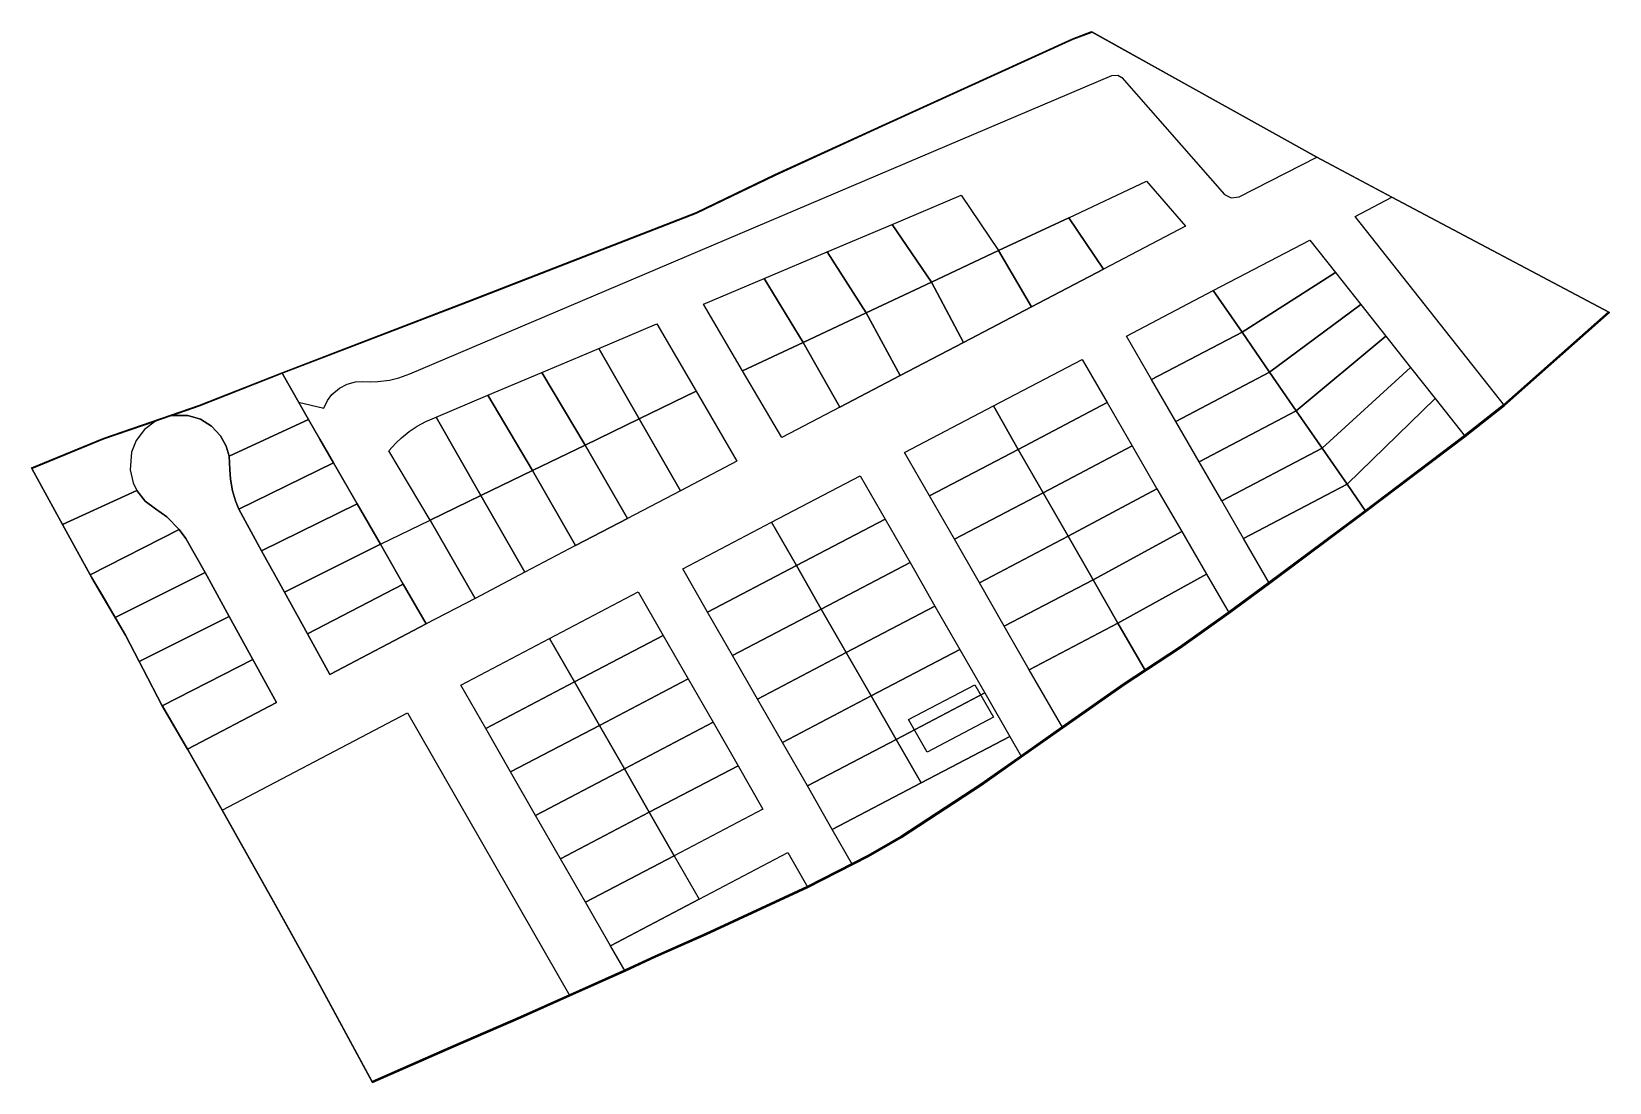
# Model space of a CAD drawing. Header units: millimetres. Extents: x 590482 to 595025, y 1306811 to 1308158.
# Drawn here: x 591814.2 to 591933.7, y 1307957.2 to 1308036.7 of the extents above; entities that cross this region are included whole.
import ezdxf

# ---------------------------------------------------------------- set-up
doc = ezdxf.new("R2010")
doc.units = ezdxf.units.MM
doc.layers.add('CIRCULO', color=1, linetype='Continuous')
doc.layers.add('POLIGONO PLANO', color=1, linetype='Continuous')

msp = doc.modelspace()

# ---------------------------------------------------------------- linework, layer by layer
at = {"layer": 'CIRCULO'}
for points in [[(591904.878, 1307992.697), (591907.951, 1307994.957), (591915.246, 1308000.4), (591922.755, 1308006.071), (591925.739, 1308008.411), (591933.69, 1308015.466), (591917.202, 1308024.192), (591911.532, 1308027.215), (591894.519, 1308036.691), (591893.073, 1308036.152), (591878.932, 1308029.708), (591870.515, 1308025.866), (591864.546, 1308022.979), (591847.521, 1308016.361), (591833.153, 1308010.856), (591826.902, 1308008.395), (591819.661, 1308005.893), (591814.186, 1308003.649), (591816.509, 1307999.405), (591818.739, 1307995.382), (591821.29, 1307991.044), (591822.327, 1307989.043), (591822.624, 1307988.457), (591824.067, 1307985.686), (591825.984, 1307982.41), (591828.604, 1307977.789), (591832.522, 1307970.817), (591835.701, 1307965.093), (591840.01, 1307957.179), (591846.148, 1307959.862), (591851.224, 1307962.065), (591854.958, 1307963.722), (591859.126, 1307965.596), (591861.467, 1307966.678), (591865.288, 1307968.376), (591872.973, 1307971.94), (591877.576, 1307974.275), (591880.06, 1307975.725), (591886.125, 1307979.679), (591889.162, 1307981.818), (591892.278, 1307984.008), (591897.003, 1307987.312), (591901.196, 1307990.077), (591904.878, 1307992.697)], [(591911.007, 1308020.947), (591912.942, 1308018.496), (591905.862, 1308013.965), (591903.684, 1308017.112), (591911.007, 1308020.947)]]:
    msp.add_lwpolyline(points, dxfattribs=at)
for points in [[(591895.991, 1308033.41), (591896.45, 1308033.42), (591896.761, 1308033.241), (591904.53, 1308024.397), (591905.028, 1308024.129), (591905.636, 1308024.215), (591911.532, 1308027.215), (591894.519, 1308036.691), (591893.073, 1308036.152), (591878.932, 1308029.708), (591870.515, 1308025.866), (591864.546, 1308022.979), (591847.521, 1308016.361), (591833.153, 1308010.856), (591834.406, 1308008.679), (591836.307, 1308008.219), (591836.591, 1308008.809), (591836.931, 1308009.255), (591837.5, 1308009.739), (591838.083, 1308010.038), (591838.716, 1308010.204), (591839.276, 1308010.235), (591839.812, 1308010.214), (591840.402, 1308010.231), (591841.28, 1308010.344), (591841.998, 1308010.515), (591842.832, 1308010.811), (591859.598, 1308017.939)], [(591901.582, 1308022.004), (591895.367, 1308018.748), (591892.744, 1308022.635), (591898.621, 1308025.391)], [(591879.362, 1308022.129), (591884.586, 1308024.336), (591887.424, 1308020.14), (591882.339, 1308017.756)], [(591914.425, 1308022.737), (591917.202, 1308024.192), (591933.69, 1308015.466), (591925.739, 1308008.411)], [(591889.909, 1308015.89), (591887.424, 1308020.14), (591892.744, 1308022.635), (591895.367, 1308018.748)], [(591895.367, 1308018.748), (591892.744, 1308022.635), (591887.424, 1308020.14), (591889.909, 1308015.89)], [(591874.427, 1308020.044), (591879.362, 1308022.129), (591882.339, 1308017.756), (591877.383, 1308015.432)], [(591884.767, 1308013.197), (591882.339, 1308017.756), (591887.424, 1308020.14), (591889.909, 1308015.89)], [(591887.424, 1308020.14), (591882.339, 1308017.756), (591884.767, 1308013.197), (591889.909, 1308015.89)], [(591869.667, 1308018.033), (591874.427, 1308020.044), (591877.383, 1308015.432), (591872.62, 1308013.198)], [(591865.065, 1308016.088), (591869.667, 1308018.033), (591872.62, 1308013.198), (591868.03, 1308011.046)], [(591879.969, 1308010.684), (591877.383, 1308015.432), (591882.339, 1308017.756), (591884.767, 1308013.197)], [(591884.767, 1308013.197), (591882.339, 1308017.756), (591877.383, 1308015.432), (591879.969, 1308010.684)], [(591914.86, 1308016.069), (591907.956, 1308010.938), (591905.862, 1308013.965), (591912.942, 1308018.496)], [(591897.113, 1308013.67), (591903.684, 1308017.112), (591905.862, 1308013.965), (591899.018, 1308010.38)], [(591875.39, 1308008.286), (591872.62, 1308013.198), (591877.383, 1308015.432), (591879.969, 1308010.684)], [(591877.383, 1308015.432), (591872.62, 1308013.198), (591875.39, 1308008.286), (591879.969, 1308010.684)], [(591916.756, 1308013.667), (591909.975, 1308008.018), (591907.956, 1308010.938), (591914.86, 1308016.069)], [(591857.14, 1308012.74), (591861.541, 1308014.599), (591864.511, 1308009.494), (591860.207, 1308007.41)], [(591871.004, 1308005.989), (591868.03, 1308011.046), (591872.62, 1308013.198), (591875.39, 1308008.286)], [(591907.956, 1308010.938), (591900.851, 1308007.217), (591899.018, 1308010.38), (591905.862, 1308013.965)], [(591918.632, 1308011.293), (591911.928, 1308005.196), (591909.975, 1308008.018), (591916.756, 1308013.667)], [(591852.831, 1308010.919), (591857.14, 1308012.74), (591860.207, 1308007.41), (591856.117, 1308005.429)], [(591893.751, 1308011.909), (591895.648, 1308008.634), (591888.915, 1308005.099), (591887.027, 1308008.388)], [(591828.921, 1308005.35), (591828.491, 1308006.132), (591827.809, 1308006.859), (591826.961, 1308007.384), (591826.006, 1308007.669), (591824.8, 1308007.669), (591826.902, 1308008.395), (591833.153, 1308010.856), (591835.16, 1308007.367), (591829.14, 1308004.593)], [(591848.735, 1308009.189), (591852.831, 1308010.919), (591856.117, 1308005.429), (591852.116, 1308003.491)], [(591909.975, 1308008.018), (591902.618, 1308004.165), (591900.851, 1308007.217), (591907.956, 1308010.938)], [(591920.484, 1308008.947), (591913.82, 1308002.461), (591911.928, 1308005.196), (591918.632, 1308011.293)], [(591867.59, 1308004.201), (591863.335, 1308001.972), (591860.207, 1308007.41), (591864.511, 1308009.494)], [(591844.827, 1308007.538), (591848.735, 1308009.189), (591852.116, 1308003.491), (591848.199, 1308001.595)], [(591880.304, 1308004.867), (591887.027, 1308008.388), (591888.915, 1308005.099), (591882.192, 1308001.578)], [(591897.537, 1308005.371), (591890.803, 1308001.81), (591888.915, 1308005.099), (591895.648, 1308008.634)], [(591922.755, 1308006.071), (591915.246, 1308000.4), (591913.82, 1308002.461), (591920.484, 1308008.947)], [(591829.633, 1308001.192), (591829.633, 1308001.192), (591829.404, 1308001.966), (591829.25, 1308002.832), (591829.199, 1308003.565), (591829.14, 1308004.593), (591835.16, 1308007.367), (591836.021, 1308005.87), (591837.05, 1308004.082), (591829.88, 1308000.579)], [(591841.249, 1308004.999), (591841.774, 1308005.569), (591842.198, 1308005.98), (591842.771, 1308006.445), (591843.386, 1308006.852), (591844.038, 1308007.198), (591844.827, 1308007.538), (591848.199, 1308001.595), (591844.361, 1307999.736)], [(591859.316, 1307999.867), (591856.117, 1308005.429), (591860.207, 1308007.41), (591863.335, 1308001.972)], [(591911.928, 1308005.196), (591904.327, 1308001.215), (591902.618, 1308004.165), (591909.975, 1308008.018)], [(591855.385, 1307997.809), (591852.116, 1308003.491), (591856.117, 1308005.429), (591859.316, 1307999.867)], [(591856.117, 1308005.429), (591852.116, 1308003.491), (591855.385, 1307997.809), (591859.316, 1307999.867)], [(591890.803, 1308001.81), (591884.08, 1307998.289), (591882.192, 1308001.578), (591888.915, 1308005.099)], [(591899.42, 1308002.121), (591892.69, 1307998.521), (591890.803, 1308001.81), (591897.537, 1308005.371)], [(591913.82, 1308002.461), (591905.982, 1307998.356), (591904.327, 1308001.215), (591911.928, 1308005.196)], [(591829.88, 1308000.579), (591837.05, 1308004.082), (591838.831, 1308000.985), (591831.601, 1307997.417)], [(591851.537, 1307995.793), (591848.199, 1308001.595), (591852.116, 1308003.491), (591855.385, 1307997.809)], [(591876.942, 1308003.106), (591878.83, 1307999.817), (591872.107, 1307996.296), (591870.219, 1307999.585)], [(591915.246, 1308000.4), (591907.951, 1307994.957), (591905.982, 1307998.356), (591913.82, 1308002.461)], [(591822.786, 1308001.185), (591823.572, 1308000.602), (591824.413, 1307999.985), (591825.357, 1307999.033), (591818.612, 1307995.61), (591816.509, 1307999.405), (591822.142, 1308001.996)], [(591847.765, 1307993.818), (591844.361, 1307999.736), (591848.199, 1308001.595), (591851.537, 1307995.793)], [(591892.69, 1307998.521), (591885.968, 1307995), (591884.08, 1307998.289), (591890.803, 1308001.81)], [(591901.294, 1307998.884), (591894.578, 1307995.232), (591892.69, 1307998.521), (591899.42, 1308002.121)], [(591831.601, 1307997.417), (591838.831, 1308000.985), (591840.598, 1307997.914), (591833.328, 1307994.289)], [(591880.718, 1307996.528), (591873.995, 1307993.007), (591872.107, 1307996.296), (591878.83, 1307999.817)], [(591825.865, 1307998.346), (591827.313, 1307995.767), (591820.512, 1307992.375), (591818.739, 1307995.382), (591818.612, 1307995.61), (591825.357, 1307999.033)], [(591844.069, 1307991.882), (591842.326, 1307994.901), (591840.598, 1307997.914), (591844.361, 1307999.736), (591847.765, 1307993.818)], [(591863.495, 1307996.063), (591870.219, 1307999.585), (591872.107, 1307996.296), (591865.383, 1307992.775)], [(591903.162, 1307995.66), (591896.466, 1307991.942), (591894.578, 1307995.232), (591901.294, 1307998.884)], [(591833.328, 1307994.289), (591840.598, 1307997.914), (591842.326, 1307994.901), (591835.065, 1307991.145)], [(591894.578, 1307995.232), (591887.856, 1307991.711), (591885.968, 1307995), (591892.69, 1307998.521)], [(591873.995, 1307993.007), (591867.272, 1307989.486), (591865.383, 1307992.775), (591872.107, 1307996.296)], [(591882.606, 1307993.239), (591875.883, 1307989.718), (591873.995, 1307993.007), (591880.718, 1307996.528)], [(591829.146, 1307992.448), (591822.327, 1307989.043), (591821.29, 1307991.044), (591820.512, 1307992.375), (591827.313, 1307995.767)], [(591896.466, 1307991.942), (591889.744, 1307988.421), (591887.856, 1307991.711), (591894.578, 1307995.232)], [(591904.878, 1307992.697), (591901.196, 1307990.077), (591898.541, 1307988.327), (591896.466, 1307991.942), (591903.162, 1307995.66)], [(591836.769, 1307988.059), (591835.065, 1307991.145), (591842.326, 1307994.901), (591844.069, 1307991.882)], [(591860.133, 1307994.302), (591862.022, 1307991.014), (591855.298, 1307987.492), (591853.41, 1307990.781)], [(591875.883, 1307989.718), (591869.16, 1307986.197), (591867.272, 1307989.486), (591873.995, 1307993.007)], [(591884.494, 1307989.95), (591877.771, 1307986.429), (591875.883, 1307989.718), (591882.606, 1307993.239)], [(591830.945, 1307989.192), (591824.067, 1307985.686), (591822.624, 1307988.457), (591822.327, 1307989.043), (591829.146, 1307992.448)], [(591898.541, 1307988.327), (591897.003, 1307987.312), (591892.278, 1307984.008), (591889.744, 1307988.421), (591896.466, 1307991.942)], [(591846.687, 1307987.26), (591853.41, 1307990.781), (591855.298, 1307987.492), (591848.575, 1307983.971)], [(591863.91, 1307987.725), (591857.186, 1307984.204), (591855.298, 1307987.492), (591862.022, 1307991.014)], [(591832.737, 1307985.947), (591825.984, 1307982.41), (591824.067, 1307985.686), (591830.945, 1307989.192)], [(591877.771, 1307986.43), (591871.048, 1307982.909), (591869.16, 1307986.197), (591875.883, 1307989.718)], [(591886.382, 1307986.661), (591879.659, 1307983.141), (591877.771, 1307986.429), (591884.494, 1307989.95)], [(591857.186, 1307984.204), (591850.463, 1307980.683), (591848.575, 1307983.971), (591855.298, 1307987.492)], [(591865.798, 1307984.437), (591859.075, 1307980.915), (591857.186, 1307984.204), (591863.91, 1307987.725)], [(591888.27, 1307983.372), (591881.548, 1307979.851), (591879.659, 1307983.141), (591886.382, 1307986.661)], [(591887.048, 1307984.814), (591882.009, 1307982.175), (591880.593, 1307984.64), (591885.633, 1307987.279)], [(591879.659, 1307983.141), (591872.937, 1307979.62), (591871.048, 1307982.909), (591877.771, 1307986.43)], [(591840.01, 1307957.179), (591835.701, 1307965.093), (591832.522, 1307970.817), (591828.604, 1307977.789), (591842.652, 1307985.147), (591854.958, 1307963.722), (591851.224, 1307962.065), (591846.148, 1307959.862)], [(591867.686, 1307981.148), (591860.963, 1307977.627), (591859.075, 1307980.915), (591865.798, 1307984.437)], [(591859.075, 1307980.915), (591852.351, 1307977.395), (591850.463, 1307980.683), (591857.186, 1307984.204)], [(591881.548, 1307979.851), (591874.825, 1307976.331), (591872.937, 1307979.62), (591879.659, 1307983.141)], [(591889.162, 1307981.818), (591886.125, 1307979.679), (591880.06, 1307975.725), (591877.576, 1307974.275), (591876.36, 1307973.658), (591874.825, 1307976.331), (591881.548, 1307979.851), (591888.27, 1307983.372)], [(591860.963, 1307977.627), (591854.239, 1307974.106), (591852.351, 1307977.395), (591859.075, 1307980.915)], [(591869.575, 1307977.86), (591862.851, 1307974.338), (591860.963, 1307977.627), (591867.686, 1307981.148)], [(591862.851, 1307974.338), (591856.128, 1307970.818), (591854.239, 1307974.106), (591860.963, 1307977.627)], [(591864.739, 1307971.05), (591858.016, 1307967.529), (591856.128, 1307970.818), (591862.851, 1307974.338)], [(591872.973, 1307971.94), (591865.288, 1307968.376), (591861.467, 1307966.678), (591859.126, 1307965.596), (591858.016, 1307967.529), (591864.739, 1307971.05), (591871.463, 1307974.571), (591872.973, 1307971.94)]]:
    msp.add_lwpolyline(points, close=True, dxfattribs=at)
at = {"layer": 'CIRCULO', "elevation": -174.668}
msp.add_lwpolyline([(591814.186, 1308003.649), (591819.661, 1308005.893), (591823.552, 1308007.237), (591822.725, 1308006.606), (591822.091, 1308005.764), (591821.741, 1308004.896), (591821.633, 1308003.56), (591821.871, 1308002.555), (591822.142, 1308001.996), (591816.509, 1307999.405)], close=True, dxfattribs=at)
msp.add_lwpolyline([(591814.186, 1308003.649), (591819.661, 1308005.893), (591823.552, 1308007.237), (591822.725, 1308006.606), (591822.091, 1308005.764), (591821.741, 1308004.896), (591821.633, 1308003.56), (591821.871, 1308002.555), (591822.142, 1308001.996), (591816.509, 1307999.405)], close=True, dxfattribs=at)
at = {"layer": 'CIRCULO'}
for points in [[(591833.153, 1308010.856, 0), (591826.902, 1308008.395, 0), (591824.8, 1308007.669, 0), (591826.006, 1308007.669, 0), (591826.961, 1308007.384, 0), (591827.809, 1308006.859, 0), (591828.491, 1308006.132, 0), (591828.921, 1308005.35, 0), (591829.14, 1308004.593, 0), (591835.16, 1308007.367, 0), (591833.153, 1308010.856, 0)], [(591836.021, 1308005.87, 0), (591835.16, 1308007.367, 0), (591829.14, 1308004.593, 0), (591829.199, 1308003.565, 0), (591829.25, 1308002.832, 0), (591829.404, 1308001.966, 0), (591829.633, 1308001.192, 0), (591829.88, 1308000.579, 0), (591837.05, 1308004.082, 0), (591836.021, 1308005.87, 0)], [(591838.831, 1308000.985, 0), (591837.05, 1308004.082, 0), (591829.88, 1308000.579, 0), (591831.601, 1307997.417, 0), (591838.831, 1308000.985, 0)], [(591824.413, 1307999.985, 0), (591823.572, 1308000.602, 0), (591822.786, 1308001.185, 0), (591822.142, 1308001.996, 0), (591816.509, 1307999.405, 0), (591818.612, 1307995.61, 0), (591825.357, 1307999.033, 0), (591824.413, 1307999.985, 0)], [(591838.831, 1308000.985, 0), (591831.601, 1307997.417, 0), (591833.328, 1307994.289, 0), (591840.598, 1307997.914, 0), (591838.831, 1308000.985, 0)], [(591827.313, 1307995.767, 0), (591825.865, 1307998.346, 0), (591825.357, 1307999.033, 0), (591818.612, 1307995.61, 0), (591818.739, 1307995.382, 0), (591819.572, 1307993.986, 0), (591820.512, 1307992.375, 0), (591827.313, 1307995.767, 0)], [(591842.326, 1307994.901, 0), (591842.172, 1307995.169, 0), (591840.598, 1307997.914, 0), (591833.328, 1307994.289, 0), (591835.065, 1307991.145, 0), (591842.326, 1307994.901, 0)], [(591829.146, 1307992.448, 0), (591827.313, 1307995.767, 0), (591820.512, 1307992.375, 0), (591821.29, 1307991.044, 0), (591822.327, 1307989.043, 0), (591829.146, 1307992.448, 0)], [(591844.069, 1307991.882, 0), (591842.326, 1307994.901, 0), (591835.065, 1307991.145, 0), (591836.769, 1307988.059, 0), (591844.069, 1307991.882, 0)], [(591829.146, 1307992.448, 0), (591822.327, 1307989.043, 0), (591824.067, 1307985.686, 0), (591830.945, 1307989.192, 0), (591829.146, 1307992.448, 0)], [(591830.945, 1307989.192, 0), (591824.067, 1307985.686, 0), (591824.087, 1307985.647, 0), (591825.984, 1307982.41, 0), (591832.737, 1307985.947, 0), (591830.945, 1307989.192, 0)]]:
    msp.add_polyline3d(points, dxfattribs=at)
at = {"layer": 'POLIGONO PLANO'}
for points in [[(591933.613, 1308015.511), (591925.667, 1308008.46), (591922.684, 1308006.122), (591915.179, 1308000.453), (591907.888, 1307995.013), (591904.817, 1307992.755), (591901.137, 1307990.136), (591896.946, 1307987.373), (591892.223, 1307984.07), (591889.11, 1307981.882), (591886.074, 1307979.743), (591880.012, 1307975.792), (591877.53, 1307974.343), (591872.93, 1307972.009), (591865.249, 1307968.447), (591861.429, 1307966.75), (591859.09, 1307965.668), (591854.924, 1307963.796), (591851.193, 1307962.139), (591846.119, 1307959.938), (591839.985, 1307957.256), (591835.677, 1307965.166), (591832.501, 1307970.887), (591828.585, 1307977.855), (591825.966, 1307982.473), (591824.05, 1307985.748), (591822.608, 1307988.517), (591822.311, 1307989.103), (591821.274, 1307991.102), (591818.725, 1307995.438), (591816.497, 1307999.459), (591814.175, 1308003.7), (591819.647, 1308005.943), (591826.884, 1308008.444), (591833.131, 1308010.903), (591847.492, 1308016.406), (591864.507, 1308023.02), (591870.473, 1308025.905), (591878.886, 1308029.746), (591893.019, 1308036.185), (591894.464, 1308036.724), (591911.467, 1308027.254), (591917.134, 1308024.232)], [(591933.693, 1308015.466), (591925.742, 1308008.411), (591922.758, 1308006.071), (591915.248, 1308000.399), (591907.953, 1307994.957), (591904.88, 1307992.697), (591901.198, 1307990.077), (591897.005, 1307987.312), (591892.28, 1307984.007), (591889.164, 1307981.817), (591886.127, 1307979.678), (591880.061, 1307975.724), (591877.577, 1307974.274), (591872.975, 1307971.939), (591865.29, 1307968.375), (591861.468, 1307966.677), (591859.127, 1307965.595), (591854.959, 1307963.721), (591851.225, 1307962.064), (591846.149, 1307959.861), (591840.011, 1307957.177), (591835.701, 1307965.092), (591832.523, 1307970.816), (591828.604, 1307977.789), (591825.984, 1307982.409), (591824.067, 1307985.686), (591822.624, 1307988.457), (591822.327, 1307989.043), (591821.29, 1307991.043), (591818.739, 1307995.382), (591816.509, 1307999.405), (591814.186, 1308003.649), (591819.661, 1308005.893), (591826.902, 1308008.395), (591833.154, 1308010.856), (591847.522, 1308016.362), (591864.547, 1308022.98), (591870.517, 1308025.866), (591878.934, 1308029.709), (591893.075, 1308036.152), (591894.522, 1308036.692), (591911.535, 1308027.215), (591917.205, 1308024.192)]]:
    msp.add_lwpolyline(points, close=True, dxfattribs=at)

doc.saveas('drawing.dxf')
